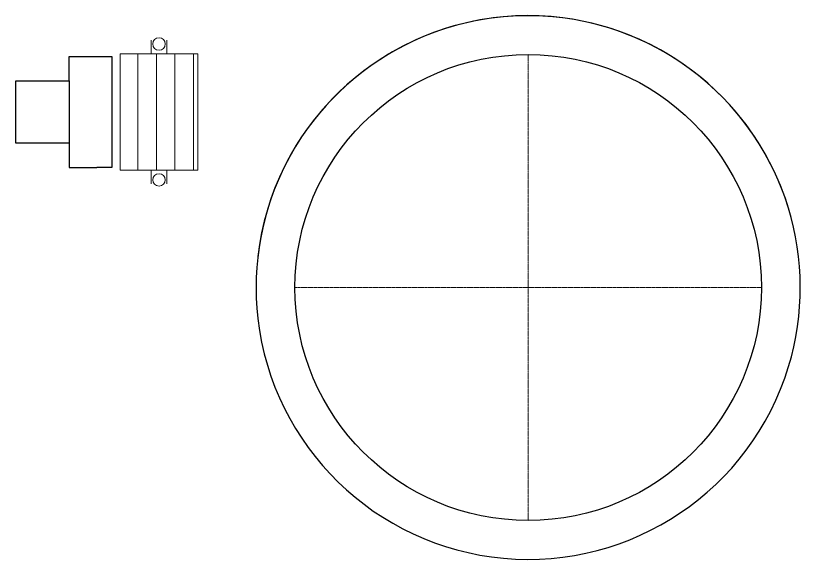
# Model space of a CAD drawing. Header units: millimetres. Extents: x -4088 to 6623, y 1042 to 22276.
# Drawn here: x 1118 to 5019, y 1042 to 3748 of the extents above; entities that cross this region are included whole.
import ezdxf

# ---------------------------------------------------------------- set-up
doc = ezdxf.new("R2010")
doc.units = ezdxf.units.MM
doc.linetypes.add('CENTER', pattern=[7, 4, -1, 1, -1])
doc.layers.add('CL', color=1, linetype='CENTER')

msp = doc.modelspace()

# ---------------------------------------------------------------- hatches: boundary and pattern name
at = {"linetype": 'ByBlock', "lineweight": 13, "ltscale": 20}
h = msp.add_hatch(dxfattribs=at)
h.set_pattern_fill('LINE', color=256, scale=28.990067, angle=90, style=0)
h.set_pattern_definition([(90, (235147.405, -671077.32), (-92.043462, 6e-15), [])])
h.paths.add_polyline_path([(1637.1, 2979), (2023.6, 2979), (2023.6, 3558.8), (1637.1, 3558.8)])

# ---------------------------------------------------------------- linework, layer by layer
for p, q in [((1791.7, 3626.5), (1791.7, 3558.8)), ((1869, 3626.5), (1869, 3558.8)), ((1637.1, 2979), (1637.1, 3558.8)), ((1637.1, 3558.8), (2023.6, 3558.8)), ((2023.6, 3558.8), (2023.6, 2979)), ((2023.6, 2979), (1637.1, 2979)), ((1791.7, 2911.4), (1791.7, 2979)), ((1869, 2911.4), (1869, 2979))]:
    msp.add_line(p, q, dxfattribs=at)
at = {"lineweight": 30}
for p, q in [((1382.9, 3423.6), (1382.9, 3545)), ((1382.9, 3545), (1520.5, 3545)), ((1520.5, 3545), (1596.4, 3545)), ((1596.4, 3545), (1596.4, 2992.9)), ((1117.7, 3114.3), (1117.7, 3423.6)), ((1117.7, 3423.6), (1382.9, 3423.6)), ((1382.9, 3423.6), (1382.9, 3114.3)), ((1382.9, 3114.3), (1117.7, 3114.3)), ((1382.9, 3114.3), (1382.9, 2992.9)), ((1382.9, 2992.9), (1520.5, 2992.9)), ((1596.4, 2992.9), (1520.5, 2992.9))]:
    msp.add_line(p, q, dxfattribs=at)
at = {"linetype": 'ByBlock', "lineweight": 13, "ltscale": 20}
for centre in [(1830.3, 3607.2), (1830.3, 2930.7)]:
    msp.add_circle(centre, 30.9, dxfattribs=at)
at = {"lineweight": 30}
msp.add_circle((3665.7, 2395.2), 1159.6, dxfattribs=at)
for start, end in [(343.0779, 186.5624), (16.9761, 173.4376), (186.5624, 343.0779), (186.5624, 343.0779)]:
    msp.add_arc((3665.7, 2395.2), 1352.9, start, end, dxfattribs=at)
at = {"layer": 'CL', "color": 7, "lineweight": 13, "ltscale": 0.1}
for p, q in [((3665.7, 1235.6), (3665.7, 3554.8)), ((2506.1, 2395.2), (4825.3, 2395.2))]:
    msp.add_line(p, q, dxfattribs=at)

doc.saveas('drawing.dxf')
